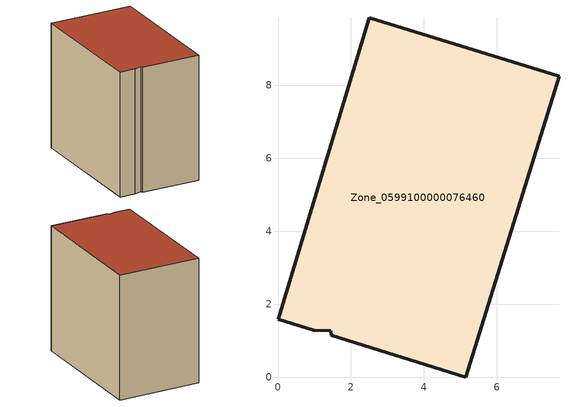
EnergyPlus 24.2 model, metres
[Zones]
Zone_0599100000076460
 floor ground (C_G): 1.46,1.14 1.44,1.27 0.97,1.29 0,1.59 2.5,9.84 7.7,8.24 5.15,0 z0
 wall outside (C_F): 0,1.59 0.97,1.29 1.44,1.27 1.46,1.14 5.15,0 7.7,8.24 2.5,9.84 0,1.59 z0:8.21
 roof outside (C_R): 1.44,1.27 1.46,1.14 5.15,0 7.7,8.24 2.5,9.84 0,1.59 0.97,1.29 z8.21
[BUILDING]
Pand.0599100000076460: North Axis=0; Terrain=City; Loads Convergence Tolerance Value=0.04; Temperature Convergence Tolerance Value=0.4; Solar Distribution=FullExterior; Maximum Number of Warmup Days=25; Minimum Number of Warmup Days=1
[Site:Location]
Rotterdam.The.Hague.AP_ZH_NLD Design_Conditions: Latitude=51.96; Longitude=4.45; Time Zone=1; Elevation=-4.5
[SITE:GROUNDTEMPERATURE:BUILDINGSURFACE]
18, 18, 18, 18, 18, 18, 18, 18, 18, 18, 18, 18
[MATERIAL] Thermal Absorptance=0.9; Solar Absorptance=0.7; Visible Absorptance=0.7
Name | Roughness | Thickness | Conductivity | Density | Specific Heat
G.TI.1975-1991 | MediumSmooth | 0.15 | 0.288461 | 540 | 1210
F.TI.1975-1991 | Rough | 0.3 | 0.230769 | 1920 | 840
R.TI.1975-1991 | MediumRough | 0.2 | 0.153846 | 1500 | 1000
[CONSTRUCTION]
C_G: G.TI.1975-1991
C_F: F.TI.1975-1991
C_R: R.TI.1975-1991
[ZONE]
Zone_0599100000076460: Type=1; Multiplier=1; Ceiling Height=Autocalculate; Volume=Autocalculate; Floor Area=autocalculate; Part of Total Floor Area=Yes
[ZONEINFILTRATION:DESIGNFLOWRATE]
Infil_Zone_0599100000076460: Zone or ZoneList or Space or SpaceList=Zone_0599100000076460; Schedule=AlwaysOn; Design Flow Rate Calculation Method=Flow/Area; Flow Rate per Floor Area=0.003; Constant Term Coefficient=1; Temperature Term Coefficient=0; Velocity Term Coefficient=0; Velocity Squared Term Coefficient=0
[HVACTEMPLATE:ZONE:IDEALLOADSAIRSYSTEM]
Zone_0599100000076460: Maximum Heating Supply Air Temperature=50; Minimum Cooling Supply Air Temperature=13; Maximum Heating Supply Air Humidity Ratio=0.0156; Minimum Cooling Supply Air Humidity Ratio=0.0077; Heating Limit=NoLimit; Cooling Limit=NoLimit; Dehumidification Control Type=ConstantSensibleHeatRatio; Cooling Sensible Heat Ratio=0.7; Dehumidification Setpoint=60; Humidification Control Type=None; Humidification Setpoint=30; Outdoor Air Method=None; Outdoor Air Flow Rate per Person=0.00944; Outdoor Air Flow Rate per Zone Floor Area=0; Outdoor Air Flow Rate per Zone=0; Demand Controlled Ventilation Type=None; Outdoor Air Economizer Type=NoEconomizer; Heat Recovery Type=None; Sensible Heat Recovery Effectiveness=0.7; Latent Heat Recovery Effectiveness=0.65
[ZONECONTROL:THERMOSTAT]
ThermostatControl_Zone_0599100000076460: Zone or ZoneList=Zone_0599100000076460; Control Type Schedule=DualSetpointControlType; Control 1=Thermostat_Zone_0599100000076460; Temperature Difference Between Cutout And Setpoint=0
[THERMOSTATSETPOINT:DUALSETPOINT]
Thermostat_Zone_0599100000076460: Heating Setpoint Temperature Schedule=HeatingSetpoint_Zone_0599100000076460; Cooling Setpoint Temperature Schedule=CoolingSetpoint_Zone_0599100000076460
[SCHEDULE:COMPACT]
HeatingSetpoint_Zone_0599100000076460: Through: 12/31, For: AllDays, Until: 24:00, 21
CoolingSetpoint_Zone_0599100000076460: Through: 12/31, For: AllDays, Until: 24:00, 24
DualSetpointControlType: Through: 12/31, For: AllDays, Until: 24:00, 4
AlwaysOn: Through: 12/31, For: AllDays, Until: 24:00, 1
